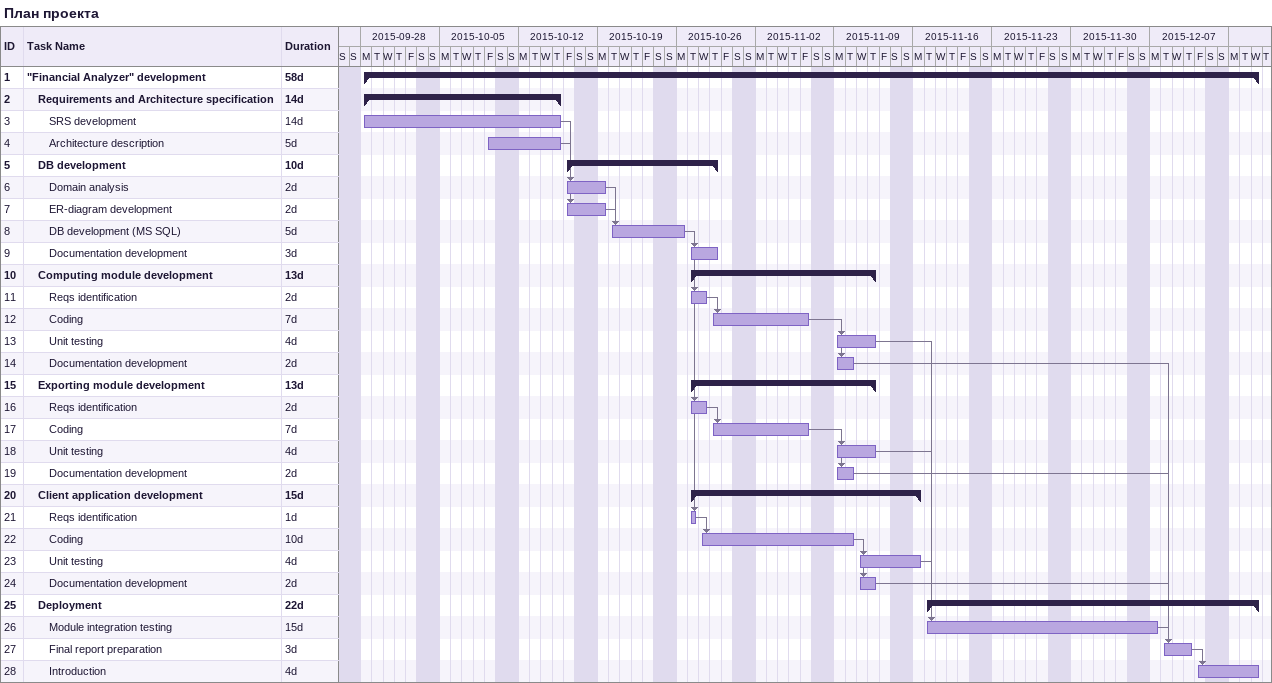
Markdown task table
План проекта

| ID | Level | Task | Duration | Start | Finish | Predecessors |
|---|---|---|---|---|---|---|
| 1 | 1 | **"Financial Analyzer" development** | 58d | 2015-09-28 | 2015-12-16 |  |
| 2 | 2 | **Requirements and Architecture specification** | 14d | 2015-09-28 | 2015-10-15 |  |
| 3 | 3 | SRS development | 14d | 2015-09-28 | 2015-10-15 |  |
| 4 | 3 | Architecture description | 5d | 2015-10-09 | 2015-10-15 |  |
| 5 | 2 | **DB development** | 10d | 2015-10-16 | 2015-10-29 |  |
| 6 | 3 | Domain analysis | 2d | 2015-10-16 | 2015-10-19 | 3, 4 |
| 7 | 3 | ER-diagram development | 2d | 2015-10-16 | 2015-10-19 | 3, 4 |
| 8 | 3 | DB development (MS SQL) | 5d | 2015-10-20 | 2015-10-26 | 6, 7 |
| 9 | 3 | Documentation development | 3d | 2015-10-27 | 2015-10-29 | 8 |
| 10 | 2 | **Computing module development** | 13d | 2015-10-27 | 2015-11-12 |  |
| 11 | 3 | Reqs identification | 2d | 2015-10-27 | 2015-10-28 | 8 |
| 12 | 3 | Coding | 7d | 2015-10-29 | 2015-11-06 | 11 |
| 13 | 3 | Unit testing | 4d | 2015-11-09 | 2015-11-12 | 12 |
| 14 | 3 | Documentation development | 2d | 2015-11-09 | 2015-11-10 | 12 |
| 15 | 2 | **Exporting module development** | 13d | 2015-10-27 | 2015-11-12 |  |
| 16 | 3 | Reqs identification | 2d | 2015-10-27 | 2015-10-28 | 8 |
| 17 | 3 | Coding | 7d | 2015-10-29 | 2015-11-06 | 16 |
| 18 | 3 | Unit testing | 4d | 2015-11-09 | 2015-11-12 | 17 |
| 19 | 3 | Documentation development | 2d | 2015-11-09 | 2015-11-10 | 17 |
| 20 | 2 | **Client application development** | 15d | 2015-10-27 | 2015-11-16 |  |
| 21 | 3 | Reqs identification | 1d | 2015-10-27 | 2015-10-27 | 8 |
| 22 | 3 | Coding | 10d | 2015-10-28 | 2015-11-10 | 21 |
| 23 | 3 | Unit testing | 4d | 2015-11-11 | 2015-11-16 | 22 |
| 24 | 3 | Documentation development | 2d | 2015-11-11 | 2015-11-12 | 22 |
| 25 | 2 | **Deployment** | 22d | 2015-11-17 | 2015-12-16 |  |
| 26 | 3 | Module integration testing | 15d | 2015-11-17 | 2015-12-07 | 13, 18, 23 |
| 27 | 3 | Final report preparation | 3d | 2015-12-08 | 2015-12-10 | 14, 19, 24, 26 |
| 28 | 3 | Introduction | 4d | 2015-12-11 | 2015-12-16 | 27 |
